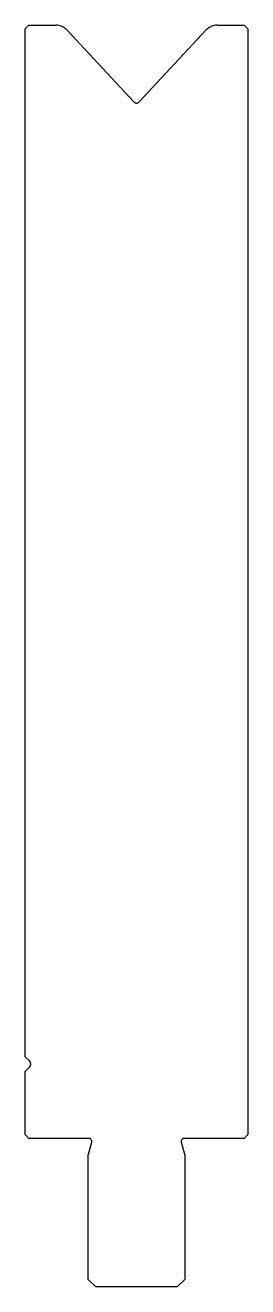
# Model space of a CAD drawing. Header units: metres. Extents: x -18 to 12, y -99 to 71.
import ezdxf

# ---------------------------------------------------------------- set-up
doc = ezdxf.new("R2010")
doc.units = ezdxf.units.M

msp = doc.modelspace()

# ---------------------------------------------------------------- linework, layer by layer
for p, q in [((-17.244302, 71.332493), (-17.744302, 70.832493)), ((-17.744302, -67.667507), (-17.744302, 70.832493)), ((-17.244302, 71.332493), (-13.613927, 71.332493)), ((-12.151219, 70.69649), (-3.109979, 61.000946)), ((-2.378625, 61.000946), (6.662616, 70.69649)), ((8.125323, 71.332493), (11.755698, 71.332493)), ((12.255698, 70.832493), (11.755698, 71.332493)), ((12.255698, 70.832493), (12.255698, -78.167507)), ((-17.168566, -68.243243), (-17.744302, -67.667507)), ((-17.744302, -69.667507), (-17.168566, -69.091771)), ((-17.744302, -78.167507), (-17.744302, -69.667507)), ((-17.744302, -78.167507), (-17.244302, -78.667507)), ((11.755698, -78.667507), (12.255698, -78.167507)), ((-9.164302, -78.667507), (-17.244302, -78.667507)), ((-9.244302, -80.911552), (-8.777931, -79.171034)), ((3.289328, -79.171034), (3.755698, -80.911552)), ((11.755698, -78.667507), (3.675698, -78.667507)), ((-9.244302, -97.667507), (-9.244302, -80.911552)), ((3.755698, -80.911552), (3.755698, -97.667507)), ((-9.244302, -97.667507), (-8.244302, -98.667507)), ((2.755698, -98.667507), (3.755698, -97.667507)), ((2.755698, -98.667507), (-8.244302, -98.667507))]:
    msp.add_line(p, q)
for centre, radius, start, end in [((-13.613927, 69.332493), 2, 43, 90), ((8.125323, 69.332493), 2, 90, 137), ((-2.744302, 61.341946), 0.5, 223, 317), ((-17.59283, -68.667507), 0.6, 315, 45), ((-9.164302, -79.067507), 0.4, 345, 90), ((3.675698, -79.067507), 0.4, 90, 195)]:
    msp.add_arc(centre, radius, start, end)

doc.saveas('drawing.dxf')
